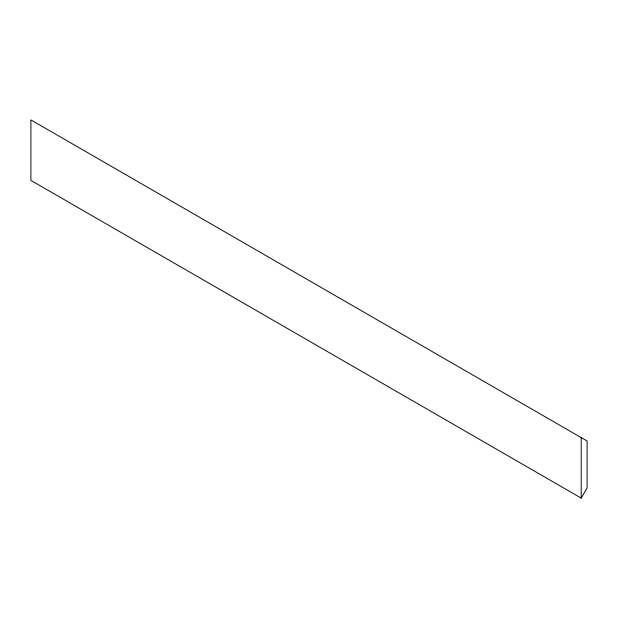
<?xml version="1.0" encoding="UTF-8"?>
<svg xmlns="http://www.w3.org/2000/svg" width="618" height="618" viewBox="0 0 618 618"><rect width="100%" height="100%" fill="white"/><g stroke="black" fill="none" stroke-linecap="round" stroke-linejoin="round"><path stroke-width="0.93" d="M581.214 498.1L587.1 487.911L587.1 441.013L30.9 119.9L30.9 180.386L581.214 498.1L581.214 437.614"/></g></svg>
